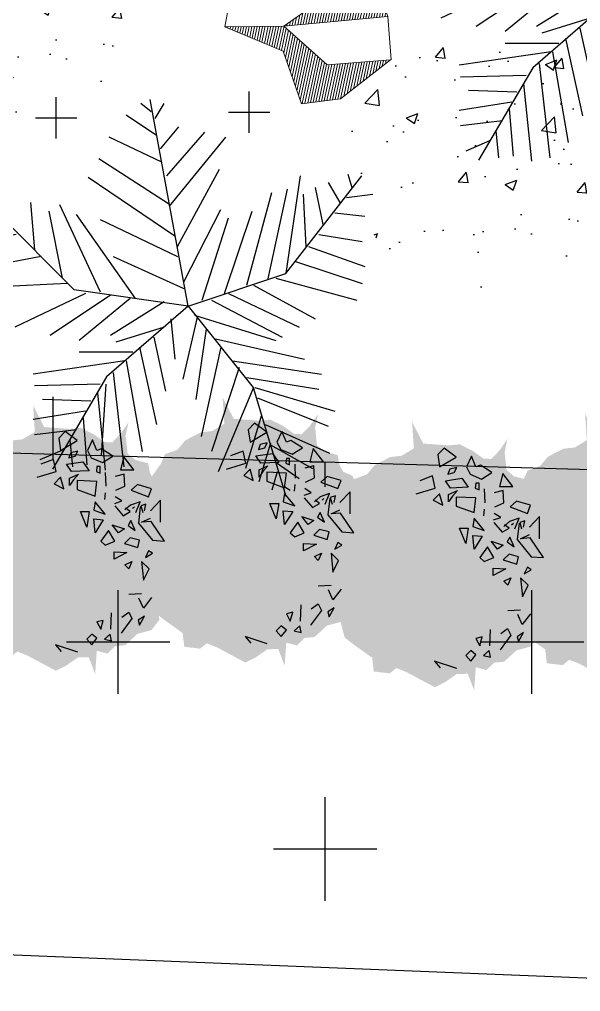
# Model space of a CAD drawing. Header units: millimetres. Extents: x 1933 to 24107, y 1228 to 18074.
# Drawn here: x 22303 to 23164, y 1228 to 2718 of the extents above; entities that cross this region are included whole.
import ezdxf

# ---------------------------------------------------------------- set-up
doc = ezdxf.new("R2010")
doc.units = ezdxf.units.MM
doc.layers.add('marc det', color=74, linetype='Continuous', lineweight=18)
doc.styles.add('ATTR', font='romans.shx', dxfattribs={"width": 0.8, "height": 0.470416})

# ---------------------------------------------------------------- blocks, each defined once
blk = doc.blocks.new('stoun')
at = {"color": 49, "lineweight": -2}
for p, q in [((98342.5, 26377.7), (98557.9, 26728.3)), ((98569.6, 26407.8), (98557.4, 26728.3)), ((98675.1, 26608.8), (98557.4, 26726.5)), ((98679, 26616.2), (98569.8, 26725.4)), ((98682.9, 26623.7), (98584.6, 26722)), ((98686.8, 26631.1), (98599.4, 26718.5)), ((98671.2, 26601.4), (98557.9, 26714.7)), ((98667.3, 26593.9), (98558.3, 26702.9)), ((98663.4, 26586.5), (98558.8, 26691.1)), ((98690.7, 26638.5), (98614.1, 26715.1)), ((98694.6, 26646), (98628.9, 26711.7)), ((98698.5, 26653.4), (98643.6, 26708.3)), ((98702.4, 26660.8), (98658.4, 26704.8)), ((98706.3, 26668.3), (98673.2, 26701.4)), ((98710.2, 26675.7), (98687.9, 26698)), ((98714.1, 26683.1), (98702.7, 26694.5)), ((98718, 26690.6), (98717.5, 26691.1)), ((98718.2, 26690.9), (98835.7, 26626.9)), ((98659.5, 26579.1), (98559.2, 26679.3)), ((98655.6, 26571.6), (98559.7, 26667.5)), ((98651.7, 26564.2), (98560.1, 26655.7)), ((98647.8, 26556.8), (98560.6, 26644)), ((98643.9, 26549.3), (98561, 26632.2)), ((98640, 26541.9), (98561.5, 26620.4)), ((98636.1, 26534.5), (98561.9, 26608.6)), ((98838.5, 26581.4), (98820.6, 26599.3)), ((98837.4, 26593.8), (98824.6, 26606.6)), ((98836.3, 26606.3), (98828.6, 26614)), ((98835.2, 26618.7), (98832.6, 26621.3)), ((98632.2, 26527), (98562.4, 26596.8)), ((98628.3, 26519.6), (98562.8, 26585)), ((98624.4, 26512.2), (98563.3, 26573.3)), ((98842.9, 26531.7), (98804.6, 26570)), ((98841.8, 26544.1), (98808.6, 26577.3)), ((98840.7, 26556.5), (98812.6, 26584.6)), ((98839.6, 26569), (98816.6, 26592)), ((98620.5, 26504.7), (98563.7, 26561.5)), ((98616.6, 26497.3), (98564.2, 26549.7)), ((98847.3, 26482), (98788.6, 26540.6)), ((98846.2, 26494.4), (98792.6, 26548)), ((98845.1, 26506.8), (98796.6, 26555.3)), ((98844, 26519.2), (98800.6, 26562.6)), ((98612.7, 26489.9), (98564.6, 26537.9)), ((98608.8, 26482.4), (98565.1, 26526.1)), ((98604.9, 26475), (98565.5, 26514.3)), ((98851.7, 26432.2), (98772.6, 26511.3)), ((98850.6, 26444.7), (98776.6, 26518.6)), ((98849.5, 26457.1), (98780.6, 26525.9)), ((98848.4, 26469.5), (98784.6, 26533.3)), ((98601, 26467.6), (98566, 26502.6)), ((98597.1, 26460.1), (98566.4, 26490.8)), ((98837, 26401.6), (98756.6, 26481.9)), ((98840.7, 26409.2), (98760.6, 26489.3)), ((98844.4, 26416.8), (98764.6, 26496.6)), ((98848.2, 26424.4), (98768.6, 26503.9)), ((98593.2, 26452.7), (98566.9, 26479)), ((98589.3, 26445.3), (98567.3, 26467.2)), ((98585.4, 26437.8), (98567.8, 26455.4)), ((98569.6, 26407.8), (98741.6, 26454.3)), ((98818.4, 26363.5), (98730.6, 26451.3)), ((98822.1, 26371.1), (98739.5, 26453.7)), ((98825.8, 26378.7), (98744.6, 26459.9)), ((98829.6, 26386.3), (98748.6, 26467.3)), ((98833.3, 26394), (98752.6, 26474.6)), ((98581.5, 26430.4), (98568.2, 26443.6)), ((98577.6, 26423), (98568.7, 26431.9)), ((98573.7, 26415.5), (98569.1, 26420.1)), ((98683.1, 26351.5), (98614.6, 26420)), ((98698, 26347.8), (98623.5, 26422.4)), ((98713, 26344.2), (98632.4, 26424.8)), ((98728, 26340.6), (98641.4, 26427.2)), ((98742.9, 26337), (98650.3, 26429.6)), ((98757.9, 26333.3), (98659.2, 26432)), ((98772.8, 26329.7), (98668.1, 26434.4)), ((98787.8, 26326.1), (98677.1, 26436.8)), ((98799.8, 26325.4), (98686, 26439.2)), ((98803.5, 26333), (98694.9, 26441.7)), ((98807.2, 26340.7), (98703.8, 26444.1)), ((98811, 26348.3), (98712.7, 26446.5)), ((98814.7, 26355.9), (98721.7, 26448.9)), ((98473.4, 26254.3), (98569.6, 26407.8)), ((98608.2, 26347), (98561.1, 26394.2)), ((98615, 26351.6), (98565.4, 26401.1)), ((98569.8, 26408.1), (98569.6, 26408.3)), ((98621.7, 26356.2), (98570, 26407.9)), ((98628.4, 26360.8), (98578.9, 26410.3)), ((98638.2, 26362.3), (98587.8, 26412.7)), ((98653.2, 26358.7), (98596.8, 26415.1)), ((98668.1, 26355.1), (98605.7, 26417.5)), ((98473.4, 26254.3), (98342.5, 26377.7)), ((98581.4, 26328.5), (98543.6, 26366.3)), ((98588.1, 26333.1), (98548, 26373.2)), ((98594.8, 26337.7), (98552.3, 26380.2)), ((98601.5, 26342.4), (98556.7, 26387.2)), ((98547.8, 26305.4), (98521.8, 26331.4)), ((98554.5, 26310), (98526.1, 26338.4)), ((98561.2, 26314.7), (98530.5, 26345.4)), ((98567.9, 26319.3), (98534.9, 26352.3)), ((98574.6, 26323.9), (98539.2, 26359.3)), ((98520.9, 26287), (98504.3, 26303.6)), ((98527.6, 26291.6), (98508.7, 26310.5)), ((98534.3, 26296.2), (98513, 26317.5)), ((98541.1, 26300.8), (98517.4, 26324.5)), ((98494, 26268.5), (98486.8, 26275.7)), ((98500.8, 26273.1), (98491.2, 26282.7)), ((98507.5, 26277.7), (98495.6, 26289.6)), ((98514.2, 26282.3), (98499.9, 26296.6)), ((98473.9, 26254.6), (98473.7, 26254.8)), ((98480.6, 26259.3), (98478.1, 26261.8)), ((98487.3, 26263.9), (98482.5, 26268.7))]:
    blk.add_line(p, q, dxfattribs=at)
for points in [[(98557.4, 26728.3), (98718.2, 26690.9), (98569.6, 26407.8), (98557.4, 26728.3)], [(98473.4, 26254.3), (98632.6, 26363.7), (98798.8, 26323.4), (98851.7, 26431.7), (98834.7, 26625.1), (98741.6, 26454.3), (98569.6, 26407.8), (98473.4, 26254.3)]]:
    blk.add_lwpolyline(points, dxfattribs=at)
blk = doc.blocks.new('fff')
at = {"color": 93}
for p, q in [((80686.8, 24306.7), (80654.6, 24332.5)), ((80799.9, 23710.9), (80683.3, 24344.1)), ((80698.9, 24286.1), (80727, 24332.5)), ((80702.9, 24234.5), (80610.4, 24296.4)), ((80715, 24193.2), (80771.3, 24260.3)), ((80735.1, 24110.7), (80851.8, 24244.8)), ((80719, 24152), (80558.1, 24229.3)), ((80743.1, 24017.9), (80916.2, 24229.3)), ((80743.1, 24023), (80525.9, 24162.3)), ((80767.3, 23894.1), (80896, 24131.3)), ((80759.2, 23925), (80493.7, 24105.5)), ((81099.8, 23810.9), (81333.1, 24110.8)), ((81101.3, 23811.5), (81145.5, 24110.7)), ((81290.4, 24115.9), (81302.4, 24074.6)), ((81044.9, 23790.9), (81105.3, 24069.4)), ((81189.8, 24074.6), (81213.9, 23961.1)), ((81230, 24090.1), (81266.2, 24028.2)), ((80980.5, 23775.4), (81057, 24059.1)), ((81153.6, 24054), (81161.6, 23894.1)), ((81286.3, 24043.6), (81366.8, 24054)), ((80260.3, 23945.6), (80252.3, 24033.3)), ((80316.6, 24028.2), (80328.7, 23883.7)), ((80405.2, 24023), (80529.9, 23754.8)), ((80787.4, 23785.7), (80900.1, 24007.5)), ((80450.1, 23760.9), (80216.8, 23994.2)), ((80373, 24002.4), (80413.2, 23796.1)), ((80638.5, 23734.2), (80457.5, 23992.1)), ((80529.9, 23976.6), (80767.3, 23863.1)), ((80843.7, 23729), (80924.2, 23981.7)), ((80912.1, 23749.6), (80996.6, 24002.4)), ((81250.1, 23997.2), (81342.7, 23986.9)), ((80272.4, 23930.2), (80179.8, 23914.7)), ((81201.8, 23930.2), (81334.6, 23909.5)), ((81169.6, 23894.1), (81342.7, 23832.2)), ((80348.8, 23863.1), (80187.9, 23832.2)), ((80570.1, 23863.1), (80787.4, 23765.1)), ((81129.4, 23847.6), (81334.6, 23780.6)), ((80799.9, 23710.9), (81099.8, 23810.9)), ((81069.1, 23796.1), (81318.5, 23729)), ((80429.3, 23780.6), (80220.1, 23770.3)), ((81000.7, 23775.4), (81189.8, 23672.3)), ((80485.6, 23749.6), (80268.4, 23646.5)), ((80562.1, 23744.5), (80377, 23620.7)), ((80799.9, 23710.9), (80450.1, 23760.9)), ((80924.2, 23749.6), (81141.5, 23646.5)), ((80622.4, 23734.2), (80465.5, 23605.2)), ((80799.9, 23710.9), (80550, 23494.4)), ((80727, 23723.8), (80562.1, 23620.7)), ((80799.9, 23710.9), (80999.9, 23461)), ((80871.9, 23729), (81089.2, 23615.5)), ((80827.6, 23677.4), (80783.4, 23486.6)), ((80819.6, 23682.6), (81069.1, 23605.2)), ((80727, 23646.5), (80578.2, 23600)), ((80747.2, 23672.3), (80759.2, 23548.5)), ((80855.8, 23641.3), (80823.6, 23424.7)), ((80694.9, 23615.5), (80731.1, 23450.4)), ((80884, 23610.4), (81157.6, 23548.5)), ((80630.5, 23569.1), (80465.5, 23569.1)), ((80650.6, 23584.6), (80702.9, 23347.3)), ((80900.1, 23584.6), (80839.7, 23311.2)), ((80606.3, 23543.3), (80324.7, 23502)), ((80610.4, 23543.3), (80658.7, 23264.7)), ((80936.3, 23543.3), (81209.9, 23502)), ((80570.1, 23507.2), (80602.3, 23218.3)), ((80956.4, 23522.7), (80871.9, 23264.7)), ((80529.9, 23471.1), (80328.7, 23465.9)), ((80550, 23494.4), (80383.4, 23211.1)), ((80980.5, 23491.7), (81201.8, 23455.6)), ((80521.8, 23445.3), (80546, 23208)), ((81000.7, 23460.8), (80892, 23202.8)), ((80999.9, 23461), (81099.8, 23127.8)), ((81004.7, 23460.8), (81250.1, 23388.5)), ((80501.7, 23419.5), (80352.8, 23424.7)), ((81012.7, 23429.8), (81230, 23342.1)), ((80485.6, 23388.5), (80324.7, 23362.8)), ((80477.6, 23367.9), (80489.7, 23223.5)), ((81024.8, 23373.1), (80976.5, 23213.2)), ((80457.5, 23331.8), (80328.7, 23316.3)), ((81036.9, 23347.3), (81234, 23259.6)), ((80437.3, 23300.9), (80445.4, 23218.3)), ((81053, 23290.5), (81016.7, 23171.9)), ((80417.2, 23269.9), (80344.8, 23239)), ((81053, 23285.4), (81181.7, 23213.2)), ((81073.1, 23202.8), (81057, 23146.1)), ((81073.1, 23228.6), (81141.5, 23182.2)), ((81097.2, 23156.4), (81113.3, 23146.1))]:
    blk.add_line(p, q, dxfattribs=at)
at = {"color": 93, "style": 'ATTR', "width": 0.8, "flags": 9}
blk.add_attdef('ESTCODE', (80799.9, 23710.9), '', height=0.00304, dxfattribs=at)

msp = doc.modelspace()

# ---------------------------------------------------------------- hatches: boundary and pattern name
at = {"lineweight": 25}
h = msp.add_hatch(dxfattribs=at)
h.set_pattern_fill('AR-CONC', color=151, style=0)
h.set_pattern_definition([(50, (-69254.87, -10308.59), (182.18467, -15.93909), [19.05, -209.55]), (355, (-69254.87, -10308.6), (-35.24283, 191.05664), [15.24, -167.64]), (100.451, (-69239.69, -10309.92), (146.9425, 175.1167), [16.19, -178.09]), (46.1842, (-69254.87, -10257.8), (271.07904, -42.04233), [28.575, -314.325]), (96.6356, (-69232.28, -10261.3), (237.4042, 247.42556), [24.285, -267.135]), (351.184, (-69254.87, -10257.8), (237.4046, 247.4251), [22.86, -251.46]), (21, (-69229.47, -10270.49), (151.61488, -102.26552), [19.05, -209.55]), (326, (-69229.47, -10270.5), (61.80203, 184.18797), [15.24, -167.64]), (71.4514, (-69216.84, -10279.01), (213.4165, 81.92286), [16.19, -178.09]), (37.5, (-69254.87, -10308.59), (3.088603, 84.55504), [0, -165.608, 0, -170.18, 0, -168.275]), (7.5, (-69254.87, -10308.59), (66.81966, 100.180575), [0, -97.028, 0, -161.798, 0, -64.135]), (327.5, (-69311.51, -10308.59), (135.590595, -5.728744), [0, -63.5, 0, -198.12, 0, -262.89]), (317.5, (-69336.91, -10308.59), (148.12918, 25.42649), [0, -82.55, 0, -131.572, 0, -186.69])])
edge = h.paths.add_edge_path()
edge.add_arc((22301.8, 2777.3), 207.5, 0, 360)
h = msp.add_hatch(dxfattribs=at)
h.set_pattern_fill('AR-CONC', color=6, style=0)
h.set_pattern_definition([(50, (-68541.09, -10576.79), (182.18467, -15.93909), [19.05, -209.55]), (355, (-68541.1, -10576.8), (-35.24283, 191.05664), [15.24, -167.64]), (100.451, (-68525.91, -10578.12), (146.9425, 175.1167), [16.19, -178.09]), (46.1842, (-68541.1, -10526), (271.07904, -42.04233), [28.575, -314.325]), (96.6356, (-68518.5, -10529.5), (237.4042, 247.42556), [24.285, -267.135]), (351.184, (-68541.1, -10526), (237.4046, 247.4251), [22.86, -251.46]), (21, (-68515.69, -10538.69), (151.61488, -102.26552), [19.05, -209.55]), (326, (-68515.7, -10538.7), (61.80203, 184.18797), [15.24, -167.64]), (71.4514, (-68503.06, -10547.21), (213.4165, 81.92286), [16.19, -178.09]), (37.5, (-68541.09, -10576.79), (3.088603, 84.55504), [0, -165.608, 0, -170.18, 0, -168.275]), (7.5, (-68541.09, -10576.79), (66.81966, 100.180575), [0, -97.028, 0, -161.798, 0, -64.135]), (327.5, (-68597.73, -10576.79), (135.590595, -5.728744), [0, -63.5, 0, -198.12, 0, -262.89]), (317.5, (-68623.13, -10576.79), (148.12918, 25.42649), [0, -82.55, 0, -131.572, 0, -186.69])])
edge = h.paths.add_edge_path()
edge.add_arc((23015.5, 2509.1), 207.5, 0, 360)
h = msp.add_hatch()
h.set_pattern_fill('CROSS', color=92, scale=50, style=0)
h.set_pattern_definition([(0, (-364657.85, -207469.06), (317.5, 317.5), [158.75, -476.25]), (90, (-364578.47, -207548.43), (-317.5, 317.5), [158.75, -476.25])])
h.paths.add_polyline_path([(16430.1, 2218.9, 0.281353), (17013.3, 1497.4), (23693.5, 1227.6), (23731, 2012.8)])
at = {"layer": 'marc det'}
for points in [[(22502.2, 1841.6), (22511.1, 1808.4), (22525.1, 1797.5), (22553.2, 1777.4), (22555.7, 1756.3), (22580, 1753.5), (22590.3, 1761.6), (22605.7, 1755.5), (22649.4, 1732.2), (22664.6, 1739.7), (22683.4, 1752.6), (22700, 1752.8), (22709.7, 1727.3), (22712.2, 1762.8), (22728.5, 1758.4), (22740.5, 1769.9), (22755.6, 1771.3), (22774.7, 1788.8), (22796.2, 1794.5), (22808.4, 1810.6), (22806.1, 1822.3), (22814.9, 1837.8), (22834.9, 1844.7), (22860.1, 1849.7), (22841.2, 1855.1), (22826, 1871.9), (22832.6, 1892.9), (22841.7, 1906.9), (22835.9, 1924), (22835.9, 1942.3), (22849, 1954), (22833.9, 1958.6), (22823, 1977.8), (22823.8, 1997.7), (22813.8, 2018.5), (22799.5, 2024.9), (22793.8, 2035.9), (22790.9, 2050.5), (22770.9, 2055.7), (22759.4, 2065.6), (22756.5, 2092.5), (22760.8, 2113.1), (22748.8, 2095.5), (22736, 2082.3), (22724, 2083), (22707.4, 2095), (22687.7, 2104.8), (22671.4, 2103.1), (22631.7, 2105.9), (22614.5, 2139), (22617.1, 2098.5), (22598.6, 2087.2), (22581.2, 2085.3), (22557.5, 2073.1), (22544.9, 2058.4), (22526.1, 2051.7), (22519.5, 2036.7), (22505.6, 2017.2), (22507.1, 2001.1), (22480.2, 2001.6), (22501.3, 1984.4), (22484.8, 1978.1), (22480.5, 1969.7), (22474.6, 1949.4), (22479.4, 1945.2), (22482, 1907.6), (22475.8, 1897.3), (22483, 1878.9), (22481, 1864.8), (22462.4, 1850.6), (22441.3, 1837.3), (22461.6, 1842.8), (22490.1, 1848.4)], [(22211.3, 1829), (22220.2, 1795.8), (22234.2, 1784.8), (22262.4, 1764.8), (22264.9, 1743.7), (22289.2, 1740.9), (22299.4, 1749), (22314.9, 1742.9), (22358.6, 1719.6), (22373.7, 1727.1), (22392.6, 1739.9), (22409.1, 1740.2), (22418.9, 1714.7), (22421.4, 1750.2), (22437.7, 1745.8), (22449.7, 1757.3), (22464.8, 1758.7), (22483.9, 1776.2), (22505.3, 1781.9), (22517.6, 1798), (22515.3, 1809.7), (22524.1, 1825.1), (22544.1, 1832.1), (22569.2, 1837), (22550.4, 1842.5), (22535.2, 1859.3), (22541.7, 1880.3), (22550.8, 1894.3), (22545.1, 1911.4), (22545.1, 1929.6), (22558.2, 1941.4), (22543, 1946), (22532.2, 1965.1), (22533, 1985.1), (22522.9, 2005.9), (22508.7, 2012.2), (22502.9, 2023.3), (22500, 2037.9), (22480, 2043.1), (22468.6, 2053), (22465.7, 2079.8), (22469.9, 2100.4), (22458, 2082.9), (22445.1, 2069.7), (22433.1, 2070.4), (22416.6, 2082.3), (22396.8, 2092.1), (22380.6, 2090.4), (22340.8, 2093.3), (22323.7, 2126.4), (22326.3, 2085.9), (22307.7, 2074.6), (22290.3, 2072.7), (22266.6, 2060.4), (22254.1, 2045.8), (22235.2, 2039), (22228.7, 2024.1), (22214.7, 2004.6), (22216.3, 1988.5), (22189.3, 1988.9), (22210.5, 1971.8), (22194, 1965.5), (22189.7, 1957.1), (22183.7, 1936.7), (22188.6, 1932.5), (22191.2, 1895), (22184.9, 1884.7), (22192.1, 1866.3), (22190.1, 1852.2), (22171.6, 1837.9), (22150.5, 1824.6), (22170.8, 1830.1), (22199.3, 1835.8)], [(23058.5, 1816.4), (23067.4, 1783.1), (23081.5, 1772.2), (23109.6, 1752.2), (23112.1, 1731.1), (23136.4, 1728.2), (23146.6, 1736.4), (23162.1, 1730.3), (23205.8, 1706.9), (23221, 1714.5), (23239.8, 1727.3), (23256.4, 1727.5), (23266.1, 1702.1), (23268.6, 1737.5), (23284.9, 1733.1), (23296.9, 1744.6), (23312, 1746.1), (23331.1, 1763.5), (23352.5, 1769.3), (23364.8, 1785.4), (23362.5, 1797.1), (23371.3, 1812.5), (23391.3, 1819.5), (23416.4, 1824.4), (23397.6, 1829.8), (23382.4, 1846.6), (23388.9, 1867.7), (23398.1, 1881.6), (23392.3, 1898.8), (23392.3, 1917), (23405.4, 1928.7), (23390.3, 1933.3), (23379.4, 1952.5), (23380.2, 1972.4), (23370.2, 1993.3), (23355.9, 1999.6), (23350.1, 2010.6), (23347.3, 2025.3), (23327.3, 2030.5), (23315.8, 2040.4), (23312.9, 2067.2), (23317.2, 2087.8), (23305.2, 2070.2), (23292.4, 2057.1), (23280.4, 2057.7), (23263.8, 2069.7), (23244.1, 2079.5), (23227.8, 2077.8), (23188.1, 2080.6), (23170.9, 2113.8), (23173.5, 2073.2), (23155, 2062), (23137.5, 2060.1), (23113.8, 2047.8), (23101.3, 2033.2), (23082.5, 2026.4), (23075.9, 2011.4), (23062, 1992), (23063.5, 1975.9), (23036.6, 1976.3), (23057.7, 1959.2), (23041.2, 1952.9), (23036.9, 1944.4), (23030.9, 1924.1), (23035.8, 1919.9), (23038.4, 1882.4), (23032.2, 1872), (23039.3, 1853.7), (23037.4, 1839.6), (23018.8, 1825.3), (22997.7, 1812), (23018, 1817.5), (23046.5, 1823.1)], [(22793, 1803.7), (22801.9, 1770.5), (22815.9, 1759.6), (22844.1, 1739.5), (22846.5, 1718.4), (22870.8, 1715.6), (22881.1, 1723.7), (22896.5, 1717.6), (22940.3, 1694.3), (22955.4, 1701.8), (22974.2, 1714.7), (22990.8, 1714.9), (23000.6, 1689.4), (23003.1, 1724.9), (23019.4, 1720.5), (23031.3, 1732), (23046.5, 1733.4), (23065.6, 1750.9), (23087, 1756.6), (23099.3, 1772.7), (23096.9, 1784.4), (23105.8, 1799.9), (23125.8, 1806.8), (23150.9, 1811.8), (23132, 1817.2), (23116.9, 1834), (23123.4, 1855), (23132.5, 1869), (23126.8, 1886.1), (23126.7, 1904.4), (23139.9, 1916.1), (23124.7, 1920.7), (23113.8, 1939.9), (23114.7, 1959.8), (23104.6, 1980.6), (23090.3, 1986.9), (23084.6, 1998), (23081.7, 2012.6), (23061.7, 2017.8), (23050.3, 2027.7), (23047.4, 2054.5), (23051.6, 2075.2), (23039.6, 2057.6), (23026.8, 2044.4), (23014.8, 2045.1), (22998.2, 2057), (22978.5, 2066.9), (22962.2, 2065.2), (22922.5, 2068), (22905.3, 2101.1), (22908, 2060.6), (22889.4, 2049.3), (22872, 2047.4), (22848.3, 2035.2), (22835.8, 2020.5), (22816.9, 2013.8), (22810.4, 1998.8), (22796.4, 1979.3), (22798, 1963.2), (22771, 1963.7), (22792.2, 1946.5), (22775.6, 1940.2), (22771.4, 1931.8), (22765.4, 1911.5), (22770.3, 1907.2), (22772.9, 1869.7), (22766.6, 1859.4), (22773.8, 1841), (22771.8, 1826.9), (22753.3, 1812.6), (22732.2, 1799.4), (22752.4, 1804.9), (22781, 1810.5)]]:
    msp.add_hatch(color=102, dxfattribs=at).paths.add_polyline_path(points)

# ---------------------------------------------------------------- linework, layer by layer
at = {"color": 74}
for p, q in [((22359, 2535.7), (22359, 2599.2)), ((22655.5, 2544.4), (22655.5, 2607.9)), ((22327.3, 2567.5), (22390.8, 2567.5)), ((22623.7, 2576.2), (22687.2, 2576.2))]:
    msp.add_line(p, q, dxfattribs=at)
for p, q in [((16429.7, 2219), (23731, 2012.8)), ((22428.8, 2049.6), (22435.6, 2159)), ((22354.4, 2042.6), (22354.4, 2139.9)), ((17013.3, 1497.4), (23693.5, 1227.6))]:
    msp.add_line(p, q)
at = {"color": 96}
for p, q in [((22663.6, 2099.1), (22653.8, 2089.1)), ((22653.8, 2089.1), (22656.7, 2070.3)), ((22682.2, 2085.3), (22663.6, 2099.1)), ((22372.8, 2086.5), (22363, 2076.4)), ((22363, 2076.4), (22365.9, 2057.6)), ((22365.9, 2057.6), (22391.3, 2072.7)), ((22391.3, 2072.7), (22372.8, 2086.5)), ((22414.8, 2073.9), (22407, 2057.6)), ((22421.6, 2057.6), (22414.8, 2073.9)), ((22656.7, 2070.3), (22682.2, 2085.3)), ((22705.6, 2086.5), (22697.8, 2070.3)), ((22712.5, 2070.3), (22705.6, 2086.5)), ((22719.3, 2072.8), (22712.5, 2070.3)), ((22736.9, 2061.5), (22719.3, 2072.8)), ((22407, 2057.6), (22412.8, 2046.3)), ((22428.5, 2060.1), (22421.6, 2057.6)), ((22446.1, 2048.9), (22428.5, 2060.1)), ((22672.4, 2066.5), (22669.5, 2059)), ((22669.5, 2059), (22679.2, 2061.5)), ((22683.1, 2069), (22672.4, 2066.5)), ((22679.2, 2061.5), (22683.1, 2069)), ((22697.8, 2070.3), (22703.7, 2059)), ((22703.7, 2059), (22721.3, 2051.5)), ((22721.3, 2051.5), (22736.9, 2061.5)), ((22753.5, 2060.2), (22748.6, 2040.2)), ((22769.2, 2040.2), (22753.5, 2060.2)), ((22954.4, 2061.2), (22944.6, 2051.1)), ((22973, 2047.4), (22954.4, 2061.2)), ((22355.2, 2043.8), (22335.6, 2036.3)), ((22359.1, 2025), (22355.2, 2043.8)), ((22381.5, 2053.9), (22378.6, 2046.3)), ((22378.6, 2046.3), (22388.4, 2048.9)), ((22392.3, 2056.4), (22381.5, 2053.9)), ((22388.4, 2048.9), (22392.3, 2056.4)), ((22412.8, 2046.3), (22430.4, 2038.8)), ((22430.4, 2038.8), (22446.1, 2048.9)), ((22462.7, 2047.6), (22457.8, 2027.5)), ((22478.3, 2027.5), (22462.7, 2047.6)), ((22646, 2056.5), (22626.4, 2049)), ((22649.9, 2037.7), (22646, 2056.5)), ((22665.5, 2049), (22690.9, 2052.7)), ((22673.4, 2037.7), (22665.5, 2049)), ((22690.9, 2052.7), (22700.7, 2038.9)), ((22712.5, 2045.2), (22711.5, 2037.7)), ((22717.4, 2045.2), (22712.5, 2045.2)), ((22717.4, 2035.2), (22717.4, 2045.2)), ((22944.6, 2051.1), (22947.6, 2032.4)), ((22947.6, 2032.4), (22973, 2047.4)), ((22996.5, 2048.6), (22988.6, 2032.4)), ((23003.3, 2032.4), (22996.5, 2048.6)), ((22374.7, 2036.3), (22400.1, 2040.1)), ((22382.5, 2025), (22374.7, 2036.3)), ((22400.1, 2040.1), (22409.9, 2026.3)), ((22421.6, 2032.6), (22420.7, 2025)), ((22426.5, 2032.6), (22421.6, 2032.6)), ((22426.5, 2022.5), (22426.5, 2032.6)), ((22620.6, 2028.9), (22649.9, 2037.7)), ((22656.7, 2028.9), (22647, 2018.9)), ((22661.6, 2011.4), (22656.7, 2028.9)), ((22670.4, 2027.7), (22684.1, 2033.9)), ((22700.7, 2038.9), (22673.4, 2037.7)), ((22684.1, 2033.9), (22676.3, 2025.1)), ((22711.5, 2037.7), (22717.4, 2035.2)), ((22725.2, 2036.4), (22726.1, 2015.1)), ((22754.4, 2034), (22740.7, 2030.2)), ((22748.6, 2040.2), (22769.2, 2040.2)), ((22755.3, 2015.2), (22754.4, 2034)), ((22963.2, 2028.6), (22960.3, 2021.1)), ((22974, 2031.1), (22963.2, 2028.6)), ((22970.1, 2023.6), (22974, 2031.1)), ((22988.6, 2032.4), (22994.5, 2021.1)), ((23010.1, 2034.9), (23003.3, 2032.4)), ((23027.7, 2023.6), (23010.1, 2034.9)), ((22329.7, 2016.3), (22359.1, 2025)), ((22365.9, 2016.3), (22356.1, 2006.2)), ((22370.8, 1998.7), (22365.9, 2016.3)), ((22379.6, 2015), (22393.3, 2021.3)), ((22379.6, 2003.7), (22379.6, 2015)), ((22409.9, 2026.3), (22382.5, 2025)), ((22393.3, 2021.3), (22385.5, 2012.5)), ((22420.7, 2025), (22426.5, 2022.5)), ((22434.3, 2023.8), (22435.3, 2002.5)), ((22463.5, 2021.3), (22449.8, 2017.6)), ((22457.8, 2027.5), (22478.3, 2027.5)), ((22464.5, 2002.5), (22463.5, 2021.3)), ((22647, 2018.9), (22661.6, 2011.4)), ((22670.4, 2016.4), (22670.4, 2027.7)), ((22676.3, 2025.1), (22670.4, 2016.4)), ((22682.2, 2023.9), (22682.2, 2010.1)), ((22712.5, 2022.6), (22682.2, 2023.9)), ((22709.5, 2000.1), (22712.5, 2022.6)), ((22741.7, 2008.9), (22755.3, 2015.2)), ((22774.9, 2017.7), (22765.1, 2008.9)), ((22796.4, 2011.4), (22774.9, 2017.7)), ((22936.8, 2018.6), (22917.3, 2011.1)), ((22940.7, 1999.8), (22936.8, 2018.6)), ((22956.4, 2011.1), (22981.8, 2014.8)), ((22960.3, 2021.1), (22970.1, 2023.6)), ((22981.8, 2014.8), (22991.6, 2001)), ((22994.5, 2021.1), (23012.1, 2013.6)), ((23012.1, 2013.6), (23027.7, 2023.6)), ((23044.4, 2022.3), (23039.5, 2002.3)), ((23060, 2002.3), (23044.4, 2022.3)), ((22356.1, 2006.2), (22370.8, 1998.7)), ((22385.5, 2012.5), (22379.6, 2003.7)), ((22391.3, 2011.3), (22391.3, 1997.5)), ((22421.6, 2010), (22391.3, 2011.3)), ((22418.7, 1987.4), (22421.6, 2010)), ((22450.8, 1996.3), (22464.5, 2002.5)), ((22484.1, 2005.1), (22474.3, 1996.3)), ((22505.6, 1998.8), (22484.1, 2005.1)), ((22500.7, 1986.3), (22505.6, 1998.8)), ((22682.2, 2010.1), (22709.5, 2000.1)), ((22725.2, 2005.1), (22724.2, 1995.1)), ((22750.4, 1992.6), (22740.7, 1998.9)), ((22765.1, 2008.9), (22791.5, 1998.9)), ((22791.5, 1998.9), (22796.4, 2011.4)), ((22911.4, 1991), (22940.7, 1999.8)), ((22964.2, 1999.8), (22956.4, 2011.1)), ((22991.6, 2001), (22964.2, 1999.8)), ((23003.3, 2007.3), (23002.3, 1999.8)), ((23002.3, 1999.8), (23008.2, 1997.3)), ((23008.2, 2007.3), (23003.3, 2007.3)), ((23008.2, 1997.3), (23008.2, 2007.3)), ((23016, 1998.5), (23017, 1977.2)), ((23039.5, 2002.3), (23060, 2002.3)), ((22391.3, 1997.5), (22418.7, 1987.4)), ((22434.3, 1992.5), (22433.4, 1982.4)), ((22459.6, 1980), (22449.8, 1986.3)), ((22474.3, 1996.3), (22500.7, 1986.3)), ((22709.5, 1991.3), (22707.6, 1978.8)), ((22725.2, 1972.5), (22709.5, 1991.3)), ((22739.7, 1988.9), (22750.4, 1992.6)), ((22739.8, 1985), (22752.5, 1970)), ((22764.1, 1986.4), (22755.3, 1978.8)), ((22778.8, 1991.4), (22764.1, 1986.4)), ((22767.2, 1981.3), (22770.1, 1983.8)), ((22772, 1975.1), (22778.8, 1991.4)), ((22778.9, 1983.8), (22776, 1958.7)), ((22787.6, 1987.6), (22779.8, 1985.1)), ((22779.8, 1985.1), (22782.7, 1975.1)), ((22785.6, 1977.6), (22787.6, 1987.6)), ((22810.1, 1993.9), (22794.4, 1977.6)), ((22810.1, 1960), (22810.1, 1993.9)), ((22947.6, 1991), (22937.8, 1981)), ((22952.5, 1973.4), (22947.6, 1991)), ((22961.3, 1989.7), (22974.9, 1996)), ((22961.3, 1978.5), (22961.3, 1989.7)), ((22967.1, 1987.2), (22961.3, 1978.5)), ((22974.9, 1996), (22967.1, 1987.2)), ((22973, 1986), (22973, 1972.2)), ((23003.3, 1984.7), (22973, 1986)), ((23000.4, 1962.2), (23003.3, 1984.7)), ((23045.2, 1996.1), (23031.5, 1992.3)), ((23046.2, 1977.3), (23045.2, 1996.1)), ((22418.7, 1978.7), (22416.7, 1966.1)), ((22434.3, 1959.9), (22418.7, 1978.7)), ((22448.9, 1976.2), (22459.6, 1980)), ((22449, 1972.4), (22461.7, 1957.4)), ((22473.3, 1973.7), (22464.5, 1966.2)), ((22472.5, 1963.6), (22465.6, 1968.7)), ((22488, 1978.7), (22473.3, 1973.7)), ((22476.4, 1968.7), (22479.3, 1971.2)), ((22481.1, 1962.5), (22488, 1978.7)), ((22488.1, 1971.2), (22485.2, 1946.1)), ((22496.8, 1975), (22488.9, 1972.5)), ((22488.9, 1972.5), (22491.9, 1962.5)), ((22494.8, 1965), (22496.8, 1975)), ((22519.2, 1981.2), (22503.6, 1965)), ((22519.2, 1947.4), (22519.2, 1981.2)), ((22696.8, 1952.5), (22687, 1976.3)), ((22687, 1976.3), (22700.7, 1976.3)), ((22700.7, 1976.3), (22696.8, 1952.5)), ((22707.6, 1978.8), (22725.2, 1972.5)), ((22752.5, 1970), (22763.3, 1976.3)), ((22763.3, 1976.3), (22756.4, 1981.3)), ((22937.8, 1981), (22952.5, 1973.4)), ((22973, 1972.2), (23000.4, 1962.2)), ((23032.5, 1971), (23046.2, 1977.3)), ((23065.7, 1979.8), (23056, 1971)), ((23056, 1971), (23082.3, 1961)), ((23087.2, 1973.5), (23065.7, 1979.8)), ((23082.3, 1961), (23087.2, 1973.5)), ((22406, 1939.8), (22396.2, 1963.6)), ((22396.2, 1963.6), (22409.9, 1963.6)), ((22409.9, 1963.6), (22406, 1939.8)), ((22416.7, 1966.1), (22434.3, 1959.9)), ((22461.7, 1957.4), (22472.5, 1963.6)), ((22490, 1947.3), (22503.7, 1953.6)), ((22707.6, 1965), (22722.2, 1963.7)), ((22709.5, 1943.7), (22707.6, 1965)), ((22722.2, 1963.7), (22709.5, 1943.7)), ((22745.7, 1943.7), (22735.9, 1956.2)), ((22735.9, 1956.2), (22754.5, 1950)), ((22764.3, 1962.5), (22760.4, 1955)), ((22760.4, 1955), (22771.1, 1947.5)), ((22771.1, 1947.5), (22764.3, 1962.5)), ((22776, 1958.7), (22797.5, 1932.4)), ((22780.9, 1960), (22794.6, 1966.2)), ((22795.6, 1961.2), (22780.9, 1960)), ((22816.1, 1931.2), (22795.6, 1961.2)), ((23000.4, 1953.4), (22998.4, 1940.9)), ((23016, 1934.6), (23000.4, 1953.4)), ((23016, 1967.2), (23015, 1957.2)), ((23030.5, 1951), (23041.3, 1954.7)), ((23041.3, 1954.7), (23031.5, 1961)), ((23069.6, 1953.5), (23055, 1948.5)), ((23062.8, 1937.2), (23069.6, 1953.5)), ((23100.9, 1956), (23085.3, 1939.7)), ((23100.9, 1922.1), (23100.9, 1956)), ((22416.7, 1952.4), (22431.4, 1951.1)), ((22418.7, 1931), (22416.7, 1952.4)), ((22431.4, 1951.1), (22418.7, 1931)), ((22454.9, 1931), (22445.1, 1943.6)), ((22445.1, 1943.6), (22463.7, 1937.3)), ((22473.4, 1949.8), (22469.5, 1942.3)), ((22469.5, 1942.3), (22480.3, 1934.8)), ((22480.3, 1934.8), (22473.4, 1949.8)), ((22485.2, 1946.1), (22506.7, 1919.8)), ((22504.7, 1948.6), (22490, 1947.3)), ((22525.2, 1918.5), (22504.7, 1948.6)), ((22730.1, 1947.5), (22718.3, 1931.2)), ((22739.8, 1931.2), (22730.1, 1947.5)), ((22754.5, 1950), (22745.7, 1943.7)), ((22987.7, 1914.6), (22977.9, 1938.4)), ((22977.9, 1938.4), (22991.6, 1938.4)), ((22991.6, 1938.4), (22987.7, 1914.6)), ((22998.4, 1940.9), (23016, 1934.6)), ((23030.7, 1947.1), (23043.4, 1932.1)), ((23043.4, 1932.1), (23054.1, 1938.4)), ((23055, 1948.5), (23046.2, 1940.9)), ((23054.1, 1938.4), (23047.3, 1943.4)), ((23058, 1943.4), (23061, 1945.9)), ((23069.8, 1945.9), (23066.8, 1920.8)), ((23078.4, 1949.7), (23070.6, 1947.2)), ((23070.6, 1947.2), (23073.5, 1937.2)), ((23076.5, 1939.7), (23078.4, 1949.7)), ((22439.2, 1934.8), (22427.5, 1918.5)), ((22449, 1918.5), (22439.2, 1934.8)), ((22463.7, 1937.3), (22454.9, 1931)), ((22472.5, 1923.5), (22463.7, 1914.8)), ((22487.1, 1919.8), (22472.5, 1923.5)), ((22718.3, 1931.2), (22725.2, 1924.9)), ((22725.2, 1924.9), (22739.8, 1931.2)), ((22763.3, 1936.2), (22754.5, 1927.4)), ((22754.5, 1927.4), (22775, 1921.1)), ((22778, 1932.4), (22763.3, 1936.2)), ((22775, 1921.1), (22778, 1932.4)), ((22797.5, 1932.4), (22816.1, 1931.2)), ((22998.4, 1927.1), (23013.1, 1925.8)), ((23000.4, 1905.8), (22998.4, 1927.1)), ((23013.1, 1925.8), (23000.4, 1905.8)), ((23055.1, 1924.6), (23051.2, 1917.1)), ((23061.9, 1909.5), (23055.1, 1924.6)), ((23071.7, 1922.1), (23085.4, 1928.3)), ((23086.4, 1923.3), (23071.7, 1922.1)), ((23106.9, 1893.2), (23086.4, 1923.3)), ((22427.5, 1918.5), (22434.3, 1912.2)), ((22434.3, 1912.2), (22449, 1918.5)), ((22463.7, 1914.8), (22484.2, 1908.5)), ((22484.2, 1908.5), (22487.1, 1919.8)), ((22506.7, 1919.8), (22525.2, 1918.5)), ((22738.9, 1903.6), (22738.9, 1914.9)), ((22738.9, 1914.9), (22758.4, 1913.6)), ((22758.4, 1913.6), (22738.9, 1903.6)), ((22791.6, 1916.1), (22786.8, 1906.1)), ((22786.8, 1906.1), (22797.5, 1912.4)), ((22797.5, 1912.4), (22791.6, 1916.1)), ((23020.9, 1909.5), (23009.2, 1893.2)), ((23030.7, 1893.2), (23020.9, 1909.5)), ((23036.5, 1905.8), (23026.8, 1918.3)), ((23026.8, 1918.3), (23045.3, 1912)), ((23045.3, 1912), (23036.5, 1905.8)), ((23051.2, 1917.1), (23061.9, 1909.5)), ((23066.8, 1920.8), (23088.3, 1894.5)), ((22448, 1890.9), (22448, 1902.2)), ((22448, 1902.2), (22467.6, 1901)), ((22467.6, 1901), (22448, 1890.9)), ((22500.8, 1903.5), (22495.9, 1893.4)), ((22495.9, 1893.4), (22506.7, 1899.7)), ((22506.7, 1899.7), (22500.8, 1903.5)), ((22755.5, 1894.8), (22766.2, 1899.8)), ((22761.3, 1888.5), (22755.5, 1894.8)), ((22766.2, 1899.8), (22761.3, 1888.5)), ((22780.9, 1899.8), (22783.8, 1871)), ((22792.6, 1888.5), (22780.9, 1899.8)), ((23054.1, 1898.3), (23045.3, 1889.5)), ((23068.8, 1894.5), (23054.1, 1898.3)), ((23065.9, 1883.2), (23068.8, 1894.5)), ((23088.3, 1894.5), (23106.9, 1893.2)), ((22464.6, 1882.2), (22475.4, 1887.2)), ((22470.5, 1875.9), (22464.6, 1882.2)), ((22475.4, 1887.2), (22470.5, 1875.9)), ((22490, 1887.2), (22493, 1858.4)), ((22501.8, 1875.9), (22490, 1887.2)), ((22783.8, 1871), (22792.6, 1888.5)), ((23009.2, 1893.2), (23016, 1887)), ((23016, 1887), (23030.7, 1893.2)), ((23045.3, 1889.5), (23065.9, 1883.2)), ((22493, 1858.4), (22501.8, 1875.9)), ((23029.7, 1865.7), (23029.7, 1877)), ((23029.7, 1877), (23049.2, 1875.7)), ((23049.2, 1875.7), (23029.7, 1865.7)), ((23082.5, 1878.2), (23077.6, 1868.2)), ((23077.6, 1868.2), (23088.3, 1874.4)), ((23088.3, 1874.4), (23082.5, 1878.2)), ((22761.3, 1849.7), (22780.9, 1850.9)), ((23046.3, 1856.9), (23057.1, 1861.9)), ((23052.2, 1850.6), (23046.3, 1856.9)), ((23057.1, 1861.9), (23052.2, 1850.6)), ((23071.7, 1861.9), (23074.7, 1833.1)), ((23083.5, 1850.6), (23071.7, 1861.9)), ((23074.7, 1833.1), (23083.5, 1850.6)), ((22470.5, 1837.1), (22490, 1838.3)), ((22783.7, 1828.5), (22776.8, 1843.5)), ((22796.4, 1844.7), (22783.7, 1828.5)), ((22492.9, 1815.8), (22486, 1830.9)), ((22505.6, 1832.1), (22492.9, 1815.8)), ((22734, 1795.8), (22734.9, 1820.9)), ((22750.4, 1814.7), (22761.2, 1822.2)), ((22761.2, 1822.2), (22766.1, 1812.2)), ((22443.1, 1783.2), (22444.1, 1808.2)), ((22459.6, 1802), (22470.4, 1809.6)), ((22470.4, 1809.6), (22475.3, 1799.5)), ((22722.2, 1809.6), (22712.5, 1807.1)), ((22712.5, 1807.1), (22718.3, 1795.8)), ((22718.3, 1795.8), (22722.2, 1809.6)), ((22766.1, 1812.2), (22749.5, 1789.6)), ((22785.6, 1815.9), (22775.9, 1809.7)), ((22775.9, 1809.7), (22777.8, 1802.1)), ((22777.8, 1802.1), (22785.6, 1815.9)), ((23052.2, 1811.8), (23071.7, 1813)), ((23074.5, 1790.6), (23067.7, 1805.6)), ((23087.2, 1806.8), (23074.5, 1790.6)), ((22431.4, 1796.9), (22421.6, 1794.4)), ((22421.6, 1794.4), (22427.5, 1783.2)), ((22427.5, 1783.2), (22431.4, 1796.9)), ((22475.3, 1799.5), (22458.6, 1777)), ((22494.8, 1803.3), (22485, 1797)), ((22485, 1797), (22487, 1789.5)), ((22487, 1789.5), (22494.8, 1803.3)), ((22413.8, 1775.7), (22406, 1768.1)), ((22421.6, 1769.4), (22413.8, 1775.7)), ((22442.1, 1775.7), (22433.4, 1768.1)), ((22444.1, 1765.6), (22442.1, 1775.7)), ((22704.6, 1788.3), (22696.8, 1780.8)), ((22696.8, 1780.8), (22704.6, 1772)), ((22712.5, 1782), (22704.6, 1788.3)), ((22704.6, 1772), (22712.5, 1782)), ((22733, 1788.3), (22724.2, 1780.8)), ((22724.2, 1780.8), (22734.9, 1778.3)), ((22734.9, 1778.3), (22733, 1788.3)), ((23024.8, 1757.9), (23025.8, 1783)), ((23056.9, 1774.3), (23040.3, 1751.7)), ((23041.3, 1776.8), (23052, 1784.3)), ((23052, 1784.3), (23056.9, 1774.3)), ((23076.5, 1778), (23066.7, 1771.7)), ((23068.7, 1764.2), (23076.5, 1778)), ((22358.1, 1759.4), (22366.9, 1749.3)), ((22392.3, 1748.1), (22358.1, 1759.4)), ((22406, 1768.1), (22413.8, 1759.4)), ((22413.8, 1759.4), (22421.6, 1769.4)), ((22433.4, 1768.1), (22444.1, 1765.6)), ((22648.9, 1772), (22657.7, 1762)), ((22683.1, 1760.7), (22648.9, 1772)), ((23013.1, 1771.7), (23003.3, 1769.2)), ((23003.3, 1769.2), (23009.2, 1757.9)), ((23009.2, 1757.9), (23013.1, 1771.7)), ((23066.7, 1771.7), (23068.7, 1764.2)), ((22995.5, 1750.4), (22987.7, 1742.8)), ((23003.3, 1744.1), (22995.5, 1750.4)), ((23023.8, 1750.4), (23015, 1742.8)), ((23025.8, 1740.3), (23023.8, 1750.4)), ((22939.7, 1734.1), (22948.6, 1724)), ((22974, 1722.8), (22939.7, 1734.1)), ((22987.7, 1742.8), (22995.5, 1734.1)), ((22995.5, 1734.1), (23003.3, 1744.1)), ((23015, 1742.8), (23025.8, 1740.3))]:
    msp.add_line(p, q, dxfattribs=at)

# ---------------------------------------------------------------- block references
at = {"color": 92, "xscale": 0.4999999999881766, "yscale": 0.4999999999881766, "zscale": 0.4999999999881766}
msp.add_blockref('fff', (-17184.6, -9102.8), dxfattribs=at)
at = {"xscale": 0.4999999999881766, "yscale": 0.4999999999881766, "zscale": 0.4999999999881766}
msp.add_blockref('fff', (-17838.5, -9576.6), dxfattribs=at)
at = {"layer": 'marc det', "color": 6, "xscale": 0.5000000000044473, "yscale": 0.5000000000044473, "zscale": 0.5000000000044473, "rotation": 302.9676910024756}
msp.add_blockref('stoun', (-15188.2, 36872.1), dxfattribs=at)

doc.saveas('drawing.dxf')
